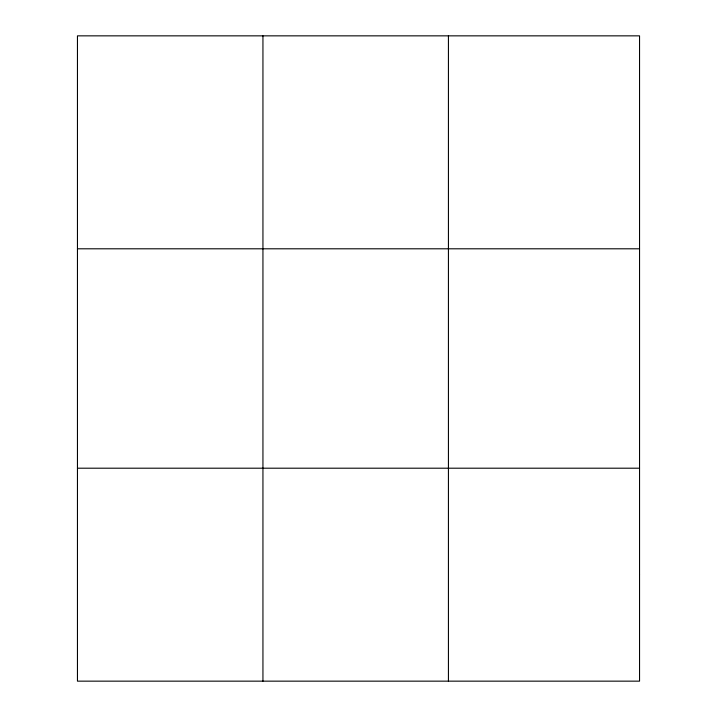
<?xml version="1.0" encoding="UTF-8"?>
<svg xmlns="http://www.w3.org/2000/svg" width="717" height="717" viewBox="0 0 717 717"><rect width="100%" height="100%" fill="white"/><g stroke="black" fill="none" stroke-linecap="round" stroke-linejoin="round"><path stroke-width="1.08" d="M262.942 681.15L262.942 35.85M448.43 681.15L448.43 35.85M77.454 248.799L639.546 248.799M77.454 468.201L639.546 468.201M639.546 574.676L639.546 681.15L77.454 681.15L77.454 35.85L639.546 35.85L639.546 574.676"/></g></svg>
